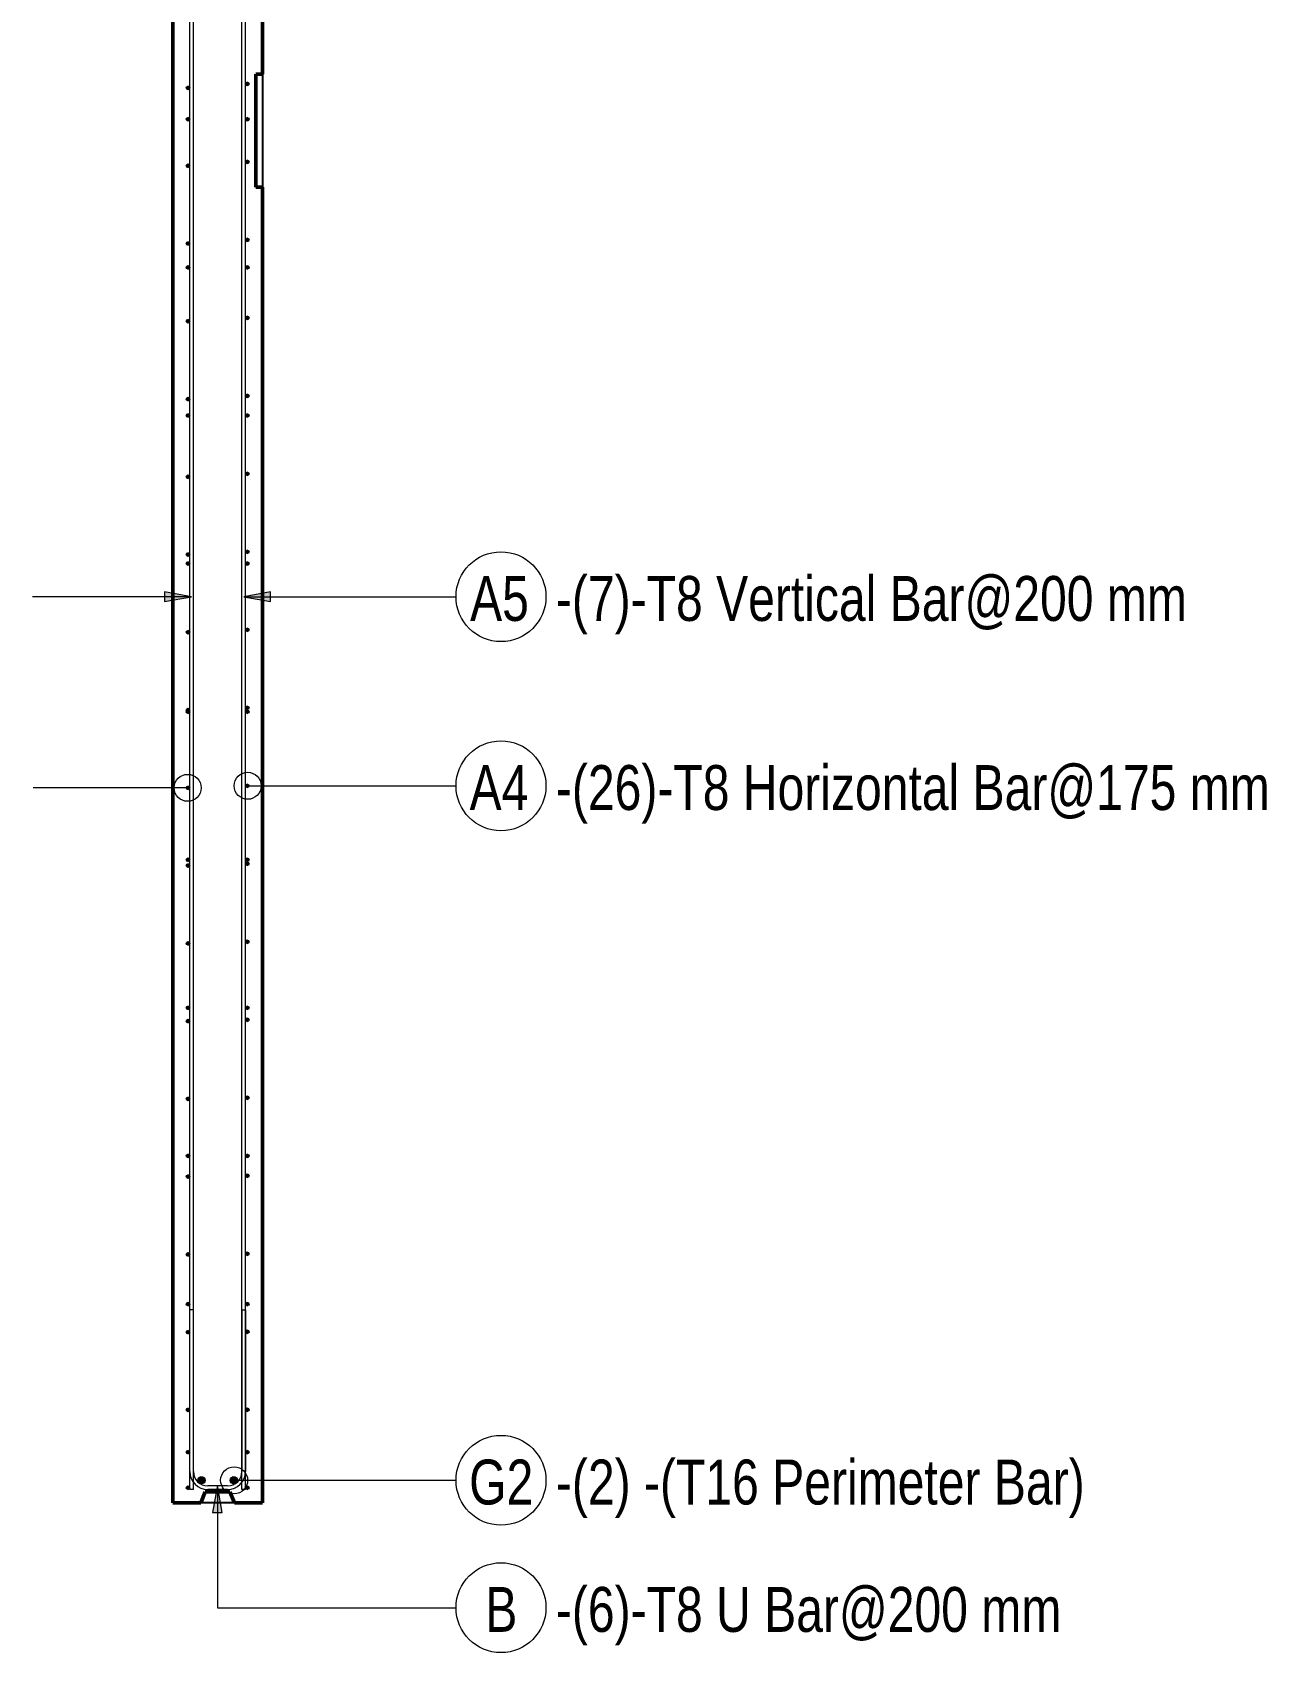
# Model space of a CAD drawing. Header units: millimetres. Extents: x -1209 to 17985, y -2296 to 18684.
# Drawn here: x 7808 to 10555, y -1728 to 1878 of the extents above; entities that cross this region are included whole.
import ezdxf

# ---------------------------------------------------------------- set-up
doc = ezdxf.new("R2010")
doc.units = ezdxf.units.MM
for name, color, linetype, lineweight in [('A-WALL', 113, 'Continuous', 25), ('S-RBAR', 171, 'Continuous', 18), ('S-RBAR-IDEN', 171, 'Continuous', 9)]:
    doc.layers.add(name, color=color, linetype=linetype, lineweight=lineweight)
doc.styles.add('Nirmala UI Semilight', font='NirmalaS.ttf', dxfattribs={"width": 0.8, "height": 100})

# ---------------------------------------------------------------- blocks, each defined once
blk = doc.blocks.new('M_Rebar Tag_rfa Dimension - DOT 1_5-793931-Elevation Right Copy 2')
at = {"layer": 'S-RBAR-IDEN'}
blk.add_circle((18666.1, 201.3), 100, dxfattribs=at)
blk = doc.blocks.new('M_Rebar Tag_rfa MARK - DOT 1_5-794230-Elevation Right Copy 2')
at = {"layer": 'S-RBAR-IDEN'}
blk.add_circle((18666.1, -1344.5), 100, dxfattribs=at)
blk = doc.blocks.new('M_Rebar Tag_rfa Dimension - ARROW-793927-Elevation Right Copy 2')
at = {"layer": 'S-RBAR-IDEN'}
blk.add_circle((18666.1, -1628.1), 100, dxfattribs=at)

msp = doc.modelspace()

# ---------------------------------------------------------------- hatches: boundary and pattern name
at = {"layer": 'S-RBAR'}
h = msp.add_hatch(color=256, dxfattribs=at)
edge = h.paths.add_edge_path()
edge.add_arc((8286.53169, 1763.67175), 4, 0, 360)
for points in [[(8286.53169, 1759.67175), (8290.53169, 1763.67175), (8286.53169, 1767.67175), (8282.53169, 1763.67175)], [(8154.53169, 1750.64514), (8158.53169, 1754.64514), (8154.53169, 1758.64514), (8150.53169, 1754.64514)], [(8154.53169, 1680.96011), (8158.53169, 1684.96011), (8154.53169, 1688.96011), (8150.53169, 1684.96011)], [(8286.53169, 1680.96011), (8290.53169, 1684.96011), (8286.53169, 1688.96011), (8282.53169, 1684.96011)], [(8286.53169, 1586.07887), (8290.53169, 1590.07887), (8286.53169, 1594.07887), (8282.53169, 1590.07887)], [(8154.53169, 1577.55374), (8158.53169, 1581.55374), (8154.53169, 1585.55374), (8150.53169, 1581.55374)], [(8154.53169, 1404.46235), (8158.53169, 1408.46235), (8154.53169, 1412.46235), (8150.53169, 1408.46235)], [(8286.53169, 1412.486), (8290.53169, 1416.486), (8286.53169, 1420.486), (8282.53169, 1416.486)], [(8154.53169, 1351.3102), (8158.53169, 1355.3102), (8154.53169, 1359.3102), (8150.53169, 1355.3102)], [(8286.53169, 1351.3102), (8290.53169, 1355.3102), (8286.53169, 1359.3102), (8282.53169, 1355.3102)], [(8154.53169, 1231.37095), (8158.53169, 1235.37095), (8154.53169, 1239.37095), (8150.53169, 1235.37095)], [(8286.53169, 1238.89312), (8290.53169, 1242.89312), (8286.53169, 1246.89312), (8282.53169, 1242.89312)], [(8154.53169, 1058.27955), (8158.53169, 1062.27955), (8154.53169, 1066.27955), (8150.53169, 1062.27955)], [(8286.53169, 1065.30025), (8290.53169, 1069.30025), (8286.53169, 1073.30025), (8282.53169, 1069.30025)], [(8154.53169, 1021.66029), (8158.53169, 1025.66029), (8154.53169, 1029.66029), (8150.53169, 1025.66029)], [(8286.53169, 1021.66029), (8290.53169, 1025.66029), (8286.53169, 1029.66029), (8282.53169, 1025.66029)], [(8154.53169, 885.18816), (8158.53169, 889.18816), (8154.53169, 893.18816), (8150.53169, 889.18816)], [(8286.53169, 891.70737), (8290.53169, 895.70737), (8286.53169, 899.70737), (8282.53169, 895.70737)], [(8286.53169, 718.1145), (8290.53169, 722.1145), (8286.53169, 726.1145), (8282.53169, 722.1145)], [(8154.53169, 712.09676), (8158.53169, 716.09676), (8154.53169, 720.09676), (8150.53169, 716.09676)], [(8154.53169, 692.01039), (8158.53169, 696.01039), (8154.53169, 700.01039), (8150.53169, 696.01039)], [(8286.53169, 692.01039), (8290.53169, 696.01039), (8286.53169, 700.01039), (8282.53169, 696.01039)], [(8154.53169, 539.00536), (8158.53169, 543.00536), (8154.53169, 547.00536), (8150.53169, 543.00536)], [(8286.53169, 544.52162), (8290.53169, 548.52162), (8286.53169, 552.52162), (8282.53169, 548.52162)], [(8154.53169, 365.91397), (8158.53169, 369.91397), (8154.53169, 373.91397), (8150.53169, 369.91397)], [(8154.53169, 362.36048), (8158.53169, 366.36048), (8154.53169, 370.36048), (8150.53169, 366.36048)], [(8286.53169, 370.92875), (8290.53169, 374.92875), (8286.53169, 378.92875), (8282.53169, 374.92875)], [(8286.53169, 362.36048), (8290.53169, 366.36048), (8286.53169, 370.36048), (8282.53169, 366.36048)], [(8154.53169, 192.82257), (8158.53169, 196.82257), (8154.53169, 200.82257), (8150.53169, 196.82257)], [(8286.53169, 197.33587), (8290.53169, 201.33587), (8286.53169, 205.33587), (8282.53169, 201.33587)], [(8154.53169, 32.71057), (8158.53169, 36.71057), (8154.53169, 40.71057), (8150.53169, 36.71057)], [(8286.53169, 32.71057), (8290.53169, 36.71057), (8286.53169, 40.71057), (8282.53169, 36.71057)], [(8154.53169, 19.73117), (8158.53169, 23.73117), (8154.53169, 27.73117), (8150.53169, 23.73117)], [(8286.53169, 23.743), (8290.53169, 27.743), (8286.53169, 31.743), (8282.53169, 27.743)], [(8286.53169, -149.84988), (8290.53169, -145.84988), (8286.53169, -141.84988), (8282.53169, -145.84988)], [(8154.53169, -153.36022), (8158.53169, -149.36022), (8154.53169, -145.36022), (8150.53169, -149.36022)], [(8154.53169, -296.93934), (8158.53169, -292.93934), (8154.53169, -288.93934), (8150.53169, -292.93934), (8152.06897, -294.47662)], [(8154.53169, -326.45162), (8158.53169, -322.45162), (8154.53169, -318.45162), (8150.53169, -322.45162)], [(8286.53169, -296.93934), (8290.53169, -292.93934), (8286.53169, -288.93934), (8282.53169, -292.93934)], [(8286.53169, -323.44275), (8290.53169, -319.44275), (8286.53169, -315.44275), (8282.53169, -319.44275)], [(8154.53169, -499.54302), (8158.53169, -495.54302), (8154.53169, -491.54302), (8150.53169, -495.54302)], [(8286.53169, -497.03563), (8290.53169, -493.03563), (8286.53169, -489.03563), (8282.53169, -493.03563)], [(8154.53169, -626.58924), (8158.53169, -622.58924), (8154.53169, -618.58924), (8150.53169, -622.58924)], [(8286.53169, -626.58924), (8290.53169, -622.58924), (8286.53169, -618.58924), (8282.53169, -622.58924)], [(8154.53169, -672.63441), (8158.53169, -668.63441), (8154.53169, -664.63441), (8150.53169, -668.63441)], [(8286.53169, -670.6285), (8290.53169, -666.6285), (8286.53169, -662.6285), (8282.53169, -666.6285)], [(8154.53169, -845.72581), (8158.53169, -841.72581), (8154.53169, -837.72581), (8150.53169, -841.72581)], [(8286.53169, -844.22138), (8290.53169, -840.22138), (8286.53169, -836.22138), (8282.53169, -840.22138)], [(8154.53169, -956.23915), (8158.53169, -952.23915), (8154.53169, -948.23915), (8150.53169, -952.23915)], [(8286.53169, -956.23915), (8290.53169, -952.23915), (8286.53169, -948.23915), (8282.53169, -952.23915)], [(8154.53169, -1018.81721), (8158.53169, -1014.81721), (8154.53169, -1010.81721), (8150.53169, -1014.81721)], [(8286.53169, -1017.81425), (8290.53169, -1013.81425), (8286.53169, -1009.81425), (8282.53169, -1013.81425)], [(8154.53169, -1191.9086), (8158.53169, -1187.9086), (8154.53169, -1183.9086), (8150.53169, -1187.9086)], [(8286.53169, -1191.40713), (8290.53169, -1187.40713), (8286.53169, -1183.40713), (8282.53169, -1187.40713)], [(8154.53169, -1285.88906), (8158.53169, -1281.88906), (8154.53169, -1277.88906), (8150.53169, -1281.88906)], [(8286.53169, -1285.88906), (8290.53169, -1281.88906), (8286.53169, -1277.88906), (8282.53169, -1281.88906)], [(8154.53169, -1365), (8158.53169, -1361), (8154.53169, -1357), (8150.53169, -1361)], [(8182.17922, -1352.10845), (8191.1235, -1349.20228), (8191.1235, -1339.79772), (8182.17922, -1336.89155), (8176.65136, -1344.5)], [(8254.00924, -1352.10845), (8262.95351, -1349.20228), (8262.95351, -1339.79772), (8254.00924, -1336.89155), (8248.48138, -1344.5)], [(8286.53169, -1365), (8290.53169, -1361), (8286.53169, -1357), (8282.53169, -1361)]]:
    msp.add_hatch(color=256, dxfattribs=at).paths.add_polyline_path(points)
h = msp.add_hatch(color=256, dxfattribs=at)
edge = h.paths.add_edge_path()
edge.add_arc((8154.53169, 1754.64514), 4, 0, 360)
h = msp.add_hatch(color=256, dxfattribs=at)
edge = h.paths.add_edge_path()
edge.add_arc((8154.53169, 1684.96011), 4, 0, 360)
h = msp.add_hatch(color=256, dxfattribs=at)
edge = h.paths.add_edge_path()
edge.add_arc((8286.53169, 1684.96011), 4, 0, 360)
h = msp.add_hatch(color=256, dxfattribs=at)
edge = h.paths.add_edge_path()
edge.add_arc((8286.53169, 1590.07887), 4, 0, 360)
h = msp.add_hatch(color=256, dxfattribs=at)
edge = h.paths.add_edge_path()
edge.add_arc((8154.53169, 1581.55374), 4, 0, 360)
h = msp.add_hatch(color=256, dxfattribs=at)
edge = h.paths.add_edge_path()
edge.add_arc((8154.53169, 1408.46235), 4, 0, 360)
h = msp.add_hatch(color=256, dxfattribs=at)
edge = h.paths.add_edge_path()
edge.add_arc((8286.53169, 1416.486), 4, 0, 360)
h = msp.add_hatch(color=256, dxfattribs=at)
edge = h.paths.add_edge_path()
edge.add_arc((8154.53169, 1355.3102), 4, 0, 360)
h = msp.add_hatch(color=256, dxfattribs=at)
edge = h.paths.add_edge_path()
edge.add_arc((8286.53169, 1355.3102), 4, 0, 360)
h = msp.add_hatch(color=256, dxfattribs=at)
edge = h.paths.add_edge_path()
edge.add_arc((8154.53169, 1235.37095), 4, 0, 360)
h = msp.add_hatch(color=256, dxfattribs=at)
edge = h.paths.add_edge_path()
edge.add_arc((8286.53169, 1242.89312), 4, 0, 360)
h = msp.add_hatch(color=256, dxfattribs=at)
edge = h.paths.add_edge_path()
edge.add_arc((8154.53169, 1062.27955), 4, 0, 360)
h = msp.add_hatch(color=256, dxfattribs=at)
edge = h.paths.add_edge_path()
edge.add_arc((8286.53169, 1069.30025), 4, 0, 360)
h = msp.add_hatch(color=256, dxfattribs=at)
edge = h.paths.add_edge_path()
edge.add_arc((8154.53169, 1025.66029), 4, 0, 360)
h = msp.add_hatch(color=256, dxfattribs=at)
edge = h.paths.add_edge_path()
edge.add_arc((8286.53169, 1025.66029), 4, 0, 360)
h = msp.add_hatch(color=256, dxfattribs=at)
edge = h.paths.add_edge_path()
edge.add_arc((8154.53169, 889.18816), 4, 0, 360)
h = msp.add_hatch(color=256, dxfattribs=at)
edge = h.paths.add_edge_path()
edge.add_arc((8286.53169, 895.70737), 4, 0, 360)
h = msp.add_hatch(color=256, dxfattribs=at)
edge = h.paths.add_edge_path()
edge.add_arc((8286.53169, 722.1145), 4, 0, 360)
h = msp.add_hatch(color=256, dxfattribs=at)
edge = h.paths.add_edge_path()
edge.add_arc((8154.53169, 716.09676), 4, 0, 360)
h = msp.add_hatch(color=256, dxfattribs=at)
edge = h.paths.add_edge_path()
edge.add_arc((8154.53169, 696.01039), 4, 0, 360)
h = msp.add_hatch(color=256, dxfattribs=at)
edge = h.paths.add_edge_path()
edge.add_arc((8286.53169, 696.01039), 4, 0, 360)
h = msp.add_hatch(color=256, dxfattribs=at)
edge = h.paths.add_edge_path()
edge.add_arc((8154.53169, 543.00536), 4, 0, 360)
h = msp.add_hatch(color=256, dxfattribs=at)
edge = h.paths.add_edge_path()
edge.add_arc((8286.53169, 548.52162), 4, 0, 360)
h = msp.add_hatch(color=256, dxfattribs=at)
edge = h.paths.add_edge_path()
edge.add_arc((8154.53169, 369.91397), 4, 0, 360)
h = msp.add_hatch(color=256, dxfattribs=at)
edge = h.paths.add_edge_path()
edge.add_arc((8154.53169, 366.36048), 4, 0, 360)
h = msp.add_hatch(color=256, dxfattribs=at)
edge = h.paths.add_edge_path()
edge.add_arc((8286.53169, 374.92875), 4, 0, 360)
h = msp.add_hatch(color=256, dxfattribs=at)
edge = h.paths.add_edge_path()
edge.add_arc((8286.53169, 366.36048), 4, 0, 360)
h = msp.add_hatch(color=256, dxfattribs=at)
edge = h.paths.add_edge_path()
edge.add_arc((8154.53169, 196.82257), 4, 0, 360)
h = msp.add_hatch(color=256, dxfattribs=at)
edge = h.paths.add_edge_path()
edge.add_arc((8286.53169, 201.33587), 4, 0, 360)
h = msp.add_hatch(color=256, dxfattribs=at)
edge = h.paths.add_edge_path()
edge.add_arc((8154.53169, 36.71057), 4, 0, 360)
h = msp.add_hatch(color=256, dxfattribs=at)
edge = h.paths.add_edge_path()
edge.add_arc((8286.53169, 36.71057), 4, 0, 360)
h = msp.add_hatch(color=256, dxfattribs=at)
edge = h.paths.add_edge_path()
edge.add_arc((8154.53169, 23.73117), 4, 0, 360)
h = msp.add_hatch(color=256, dxfattribs=at)
edge = h.paths.add_edge_path()
edge.add_arc((8286.53169, 27.743), 4, 0, 360)
h = msp.add_hatch(color=256, dxfattribs=at)
edge = h.paths.add_edge_path()
edge.add_arc((8286.53169, -145.84988), 4, 0, 360)
h = msp.add_hatch(color=256, dxfattribs=at)
edge = h.paths.add_edge_path()
edge.add_arc((8154.53169, -149.36022), 4, 0, 360)
h = msp.add_hatch(color=256, dxfattribs=at)
edge = h.paths.add_edge_path()
edge.add_arc((8154.53169, -292.93934), 4, 0, 360)
h = msp.add_hatch(color=256, dxfattribs=at)
edge = h.paths.add_edge_path()
edge.add_arc((8154.53169, -322.45162), 4, 0, 360)
h = msp.add_hatch(color=256, dxfattribs=at)
edge = h.paths.add_edge_path()
edge.add_arc((8286.53169, -292.93934), 4, 0, 360)
h = msp.add_hatch(color=256, dxfattribs=at)
edge = h.paths.add_edge_path()
edge.add_arc((8286.53169, -319.44275), 4, 0, 360)
h = msp.add_hatch(color=256, dxfattribs=at)
edge = h.paths.add_edge_path()
edge.add_arc((8154.53169, -495.54302), 4, 0, 360)
h = msp.add_hatch(color=256, dxfattribs=at)
edge = h.paths.add_edge_path()
edge.add_arc((8286.53169, -493.03563), 4, 0, 360)
h = msp.add_hatch(color=256, dxfattribs=at)
edge = h.paths.add_edge_path()
edge.add_arc((8154.53169, -622.58924), 4, 0, 360)
h = msp.add_hatch(color=256, dxfattribs=at)
edge = h.paths.add_edge_path()
edge.add_arc((8286.53169, -622.58924), 4, 0, 360)
h = msp.add_hatch(color=256, dxfattribs=at)
edge = h.paths.add_edge_path()
edge.add_arc((8154.53169, -668.63441), 4, 0, 360)
h = msp.add_hatch(color=256, dxfattribs=at)
edge = h.paths.add_edge_path()
edge.add_arc((8286.53169, -666.6285), 4, 0, 360)
h = msp.add_hatch(color=256, dxfattribs=at)
edge = h.paths.add_edge_path()
edge.add_arc((8154.53169, -841.72581), 4, 0, 360)
h = msp.add_hatch(color=256, dxfattribs=at)
edge = h.paths.add_edge_path()
edge.add_arc((8286.53169, -840.22138), 4, 0, 360)
h = msp.add_hatch(color=256, dxfattribs=at)
edge = h.paths.add_edge_path()
edge.add_arc((8154.53169, -952.23915), 4, 0, 360)
h = msp.add_hatch(color=256, dxfattribs=at)
edge = h.paths.add_edge_path()
edge.add_arc((8286.53169, -952.23915), 4, 0, 360)
h = msp.add_hatch(color=256, dxfattribs=at)
edge = h.paths.add_edge_path()
edge.add_arc((8154.53169, -1014.81721), 4, 0, 360)
h = msp.add_hatch(color=256, dxfattribs=at)
edge = h.paths.add_edge_path()
edge.add_arc((8286.53169, -1013.81425), 4, 0, 360)
h = msp.add_hatch(color=256, dxfattribs=at)
edge = h.paths.add_edge_path()
edge.add_arc((8154.53169, -1187.9086), 4, 0, 360)
h = msp.add_hatch(color=256, dxfattribs=at)
edge = h.paths.add_edge_path()
edge.add_arc((8286.53169, -1187.40713), 4, 0, 360)
h = msp.add_hatch(color=256, dxfattribs=at)
edge = h.paths.add_edge_path()
edge.add_arc((8154.53169, -1281.88906), 4, 0, 360)
h = msp.add_hatch(color=256, dxfattribs=at)
edge = h.paths.add_edge_path()
edge.add_arc((8286.53169, -1281.88906), 4, 0, 360)
h = msp.add_hatch(color=256, dxfattribs=at)
edge = h.paths.add_edge_path()
edge.add_arc((8154.53169, -1361), 4, 0, 360)
h = msp.add_hatch(color=256, dxfattribs=at)
edge = h.paths.add_edge_path()
edge.add_arc((8184.65136, -1344.5), 8, 0, 360)
h = msp.add_hatch(color=256, dxfattribs=at)
edge = h.paths.add_edge_path()
edge.add_arc((8256.48138, -1344.5), 8, 0, 360)
h = msp.add_hatch(color=256, dxfattribs=at)
edge = h.paths.add_edge_path()
edge.add_arc((8286.53169, -1361), 4, 0, 360)
at = {"layer": 'S-RBAR-IDEN'}
for points in [[(8162.53169, 622.27434), (8102.53169, 632.85396), (8102.53169, 611.69472)], [(8278.53169, 622.27434), (8338.53169, 611.69472), (8338.53169, 632.85396)], [(8219.89365, -1356.38568), (8209.31403, -1416.38568), (8230.47327, -1416.38568)]]:
    msp.add_hatch(color=256, dxfattribs=at).paths.add_polyline_path(points)

# ---------------------------------------------------------------- linework, layer by layer
at = {"layer": 'A-WALL', "lineweight": 50}
for p, q in [((8120.53169, 3560), (8120.53169, -1395)), ((8320.53169, 1785.64781), (8320.53169, 3400)), ((8305.53169, 1533.64669), (8305.53169, 1785.64781)), ((8305.53169, 1785.64781), (8320.53169, 1785.64781)), ((8320.53169, 1533.64669), (8305.53169, 1533.64669)), ((8320.53169, -1395), (8320.53169, 1533.64669)), ((8183.03169, -1395), (8193.03169, -1370)), ((8193.03169, -1370), (8248.03169, -1370)), ((8248.03169, -1370), (8258.03169, -1395)), ((8120.53169, -1395), (8183.03169, -1395)), ((8258.03169, -1395), (8320.53169, -1395))]:
    msp.add_line(p, q, dxfattribs=at)
at = {"layer": 'A-WALL'}
for p, q in [((8320.53169, 1785.64781), (8320.53169, 1533.64669)), ((8257.97826, -1395), (8183.08512, -1395))]:
    msp.add_line(p, q, dxfattribs=at)
at = {"layer": 'S-RBAR'}
for p, q in [((8158.53169, -1365), (8158.53169, 3530.02973)), ((8166.53169, -1365), (8166.53169, 3530.02973)), ((8274.53169, -1365), (8274.53169, 3370)), ((8282.53169, -1365), (8282.53169, 3370)), ((8286.53169, 1767.67175), (8282.53169, 1763.67175)), ((8290.53169, 1763.67175), (8286.53169, 1767.67175)), ((8154.53169, 1758.64514), (8150.53169, 1754.64514)), ((8150.53169, 1754.64514), (8154.53169, 1750.64514)), ((8158.53169, 1754.64514), (8154.53169, 1758.64514)), ((8154.53169, 1750.64514), (8158.53169, 1754.64514)), ((8282.53169, 1763.67175), (8286.53169, 1759.67175)), ((8286.53169, 1759.67175), (8290.53169, 1763.67175)), ((8154.53169, 1688.96011), (8150.53169, 1684.96011)), ((8150.53169, 1684.96011), (8154.53169, 1680.96011)), ((8158.53169, 1684.96011), (8154.53169, 1688.96011)), ((8154.53169, 1680.96011), (8158.53169, 1684.96011)), ((8286.53169, 1688.96011), (8282.53169, 1684.96011)), ((8282.53169, 1684.96011), (8286.53169, 1680.96011)), ((8290.53169, 1684.96011), (8286.53169, 1688.96011)), ((8286.53169, 1680.96011), (8290.53169, 1684.96011)), ((8286.53169, 1594.07887), (8282.53169, 1590.07887)), ((8282.53169, 1590.07887), (8286.53169, 1586.07887)), ((8290.53169, 1590.07887), (8286.53169, 1594.07887)), ((8286.53169, 1586.07887), (8290.53169, 1590.07887)), ((8154.53169, 1585.55374), (8150.53169, 1581.55374)), ((8150.53169, 1581.55374), (8154.53169, 1577.55374)), ((8158.53169, 1581.55374), (8154.53169, 1585.55374)), ((8154.53169, 1577.55374), (8158.53169, 1581.55374)), ((8154.53169, 1412.46235), (8150.53169, 1408.46235)), ((8150.53169, 1408.46235), (8154.53169, 1404.46235)), ((8158.53169, 1408.46235), (8154.53169, 1412.46235)), ((8154.53169, 1404.46235), (8158.53169, 1408.46235)), ((8286.53169, 1420.486), (8282.53169, 1416.486)), ((8282.53169, 1416.486), (8286.53169, 1412.486)), ((8290.53169, 1416.486), (8286.53169, 1420.486)), ((8286.53169, 1412.486), (8290.53169, 1416.486)), ((8154.53169, 1359.3102), (8150.53169, 1355.3102)), ((8150.53169, 1355.3102), (8154.53169, 1351.3102)), ((8158.53169, 1355.3102), (8154.53169, 1359.3102)), ((8154.53169, 1351.3102), (8158.53169, 1355.3102)), ((8286.53169, 1359.3102), (8282.53169, 1355.3102)), ((8282.53169, 1355.3102), (8286.53169, 1351.3102)), ((8290.53169, 1355.3102), (8286.53169, 1359.3102)), ((8286.53169, 1351.3102), (8290.53169, 1355.3102)), ((8154.53169, 1239.37095), (8150.53169, 1235.37095)), ((8150.53169, 1235.37095), (8154.53169, 1231.37095)), ((8158.53169, 1235.37095), (8154.53169, 1239.37095)), ((8154.53169, 1231.37095), (8158.53169, 1235.37095)), ((8286.53169, 1246.89312), (8282.53169, 1242.89312)), ((8282.53169, 1242.89312), (8286.53169, 1238.89312)), ((8290.53169, 1242.89312), (8286.53169, 1246.89312)), ((8286.53169, 1238.89312), (8290.53169, 1242.89312)), ((8154.53169, 1066.27955), (8150.53169, 1062.27955)), ((8150.53169, 1062.27955), (8154.53169, 1058.27955)), ((8158.53169, 1062.27955), (8154.53169, 1066.27955)), ((8154.53169, 1058.27955), (8158.53169, 1062.27955)), ((8286.53169, 1073.30025), (8282.53169, 1069.30025)), ((8282.53169, 1069.30025), (8286.53169, 1065.30025)), ((8290.53169, 1069.30025), (8286.53169, 1073.30025)), ((8286.53169, 1065.30025), (8290.53169, 1069.30025)), ((8154.53169, 1029.66029), (8150.53169, 1025.66029)), ((8150.53169, 1025.66029), (8154.53169, 1021.66029)), ((8158.53169, 1025.66029), (8154.53169, 1029.66029)), ((8154.53169, 1021.66029), (8158.53169, 1025.66029)), ((8286.53169, 1029.66029), (8282.53169, 1025.66029)), ((8282.53169, 1025.66029), (8286.53169, 1021.66029)), ((8290.53169, 1025.66029), (8286.53169, 1029.66029)), ((8286.53169, 1021.66029), (8290.53169, 1025.66029)), ((8154.53169, 893.18816), (8150.53169, 889.18816)), ((8150.53169, 889.18816), (8154.53169, 885.18816)), ((8158.53169, 889.18816), (8154.53169, 893.18816)), ((8154.53169, 885.18816), (8158.53169, 889.18816)), ((8286.53169, 899.70737), (8282.53169, 895.70737)), ((8282.53169, 895.70737), (8286.53169, 891.70737)), ((8290.53169, 895.70737), (8286.53169, 899.70737)), ((8286.53169, 891.70737), (8290.53169, 895.70737)), ((8286.53169, 726.1145), (8282.53169, 722.1145)), ((8282.53169, 722.1145), (8286.53169, 718.1145)), ((8290.53169, 722.1145), (8286.53169, 726.1145)), ((8286.53169, 718.1145), (8290.53169, 722.1145)), ((8154.53169, 720.09676), (8150.53169, 716.09676)), ((8150.53169, 716.09676), (8154.53169, 712.09676)), ((8154.53169, 700.01039), (8150.53169, 696.01039)), ((8150.53169, 696.01039), (8154.53169, 692.01039)), ((8158.53169, 716.09676), (8154.53169, 720.09676)), ((8154.53169, 712.09676), (8158.53169, 716.09676)), ((8158.53169, 696.01039), (8154.53169, 700.01039)), ((8154.53169, 692.01039), (8158.53169, 696.01039)), ((8286.53169, 700.01039), (8282.53169, 696.01039)), ((8282.53169, 696.01039), (8286.53169, 692.01039)), ((8290.53169, 696.01039), (8286.53169, 700.01039)), ((8286.53169, 692.01039), (8290.53169, 696.01039)), ((8154.53169, 547.00536), (8150.53169, 543.00536)), ((8150.53169, 543.00536), (8154.53169, 539.00536)), ((8158.53169, 543.00536), (8154.53169, 547.00536)), ((8154.53169, 539.00536), (8158.53169, 543.00536)), ((8286.53169, 552.52162), (8282.53169, 548.52162)), ((8282.53169, 548.52162), (8286.53169, 544.52162)), ((8290.53169, 548.52162), (8286.53169, 552.52162)), ((8286.53169, 544.52162), (8290.53169, 548.52162)), ((8154.53169, 373.91397), (8150.53169, 369.91397)), ((8154.53169, 370.36048), (8150.53169, 366.36048)), ((8150.53169, 369.91397), (8154.53169, 365.91397)), ((8150.53169, 366.36048), (8154.53169, 362.36048)), ((8158.53169, 369.91397), (8154.53169, 373.91397)), ((8158.53169, 366.36048), (8154.53169, 370.36048)), ((8154.53169, 365.91397), (8158.53169, 369.91397)), ((8154.53169, 362.36048), (8158.53169, 366.36048)), ((8286.53169, 378.92875), (8282.53169, 374.92875)), ((8282.53169, 374.92875), (8286.53169, 370.92875)), ((8286.53169, 370.36048), (8282.53169, 366.36048)), ((8282.53169, 366.36048), (8286.53169, 362.36048)), ((8290.53169, 374.92875), (8286.53169, 378.92875)), ((8286.53169, 370.92875), (8290.53169, 374.92875)), ((8290.53169, 366.36048), (8286.53169, 370.36048)), ((8286.53169, 362.36048), (8290.53169, 366.36048)), ((8154.53169, 200.82257), (8150.53169, 196.82257)), ((8150.53169, 196.82257), (8154.53169, 192.82257)), ((8158.53169, 196.82257), (8154.53169, 200.82257)), ((8154.53169, 192.82257), (8158.53169, 196.82257)), ((8286.53169, 205.33587), (8282.53169, 201.33587)), ((8282.53169, 201.33587), (8286.53169, 197.33587)), ((8290.53169, 201.33587), (8286.53169, 205.33587)), ((8286.53169, 197.33587), (8290.53169, 201.33587)), ((8154.53169, 40.71057), (8150.53169, 36.71057)), ((8150.53169, 36.71057), (8154.53169, 32.71057)), ((8158.53169, 36.71057), (8154.53169, 40.71057)), ((8154.53169, 32.71057), (8158.53169, 36.71057)), ((8286.53169, 40.71057), (8282.53169, 36.71057)), ((8282.53169, 36.71057), (8286.53169, 32.71057)), ((8290.53169, 36.71057), (8286.53169, 40.71057)), ((8286.53169, 32.71057), (8290.53169, 36.71057)), ((8154.53169, 27.73117), (8150.53169, 23.73117)), ((8150.53169, 23.73117), (8154.53169, 19.73117)), ((8158.53169, 23.73117), (8154.53169, 27.73117)), ((8154.53169, 19.73117), (8158.53169, 23.73117)), ((8286.53169, 31.743), (8282.53169, 27.743)), ((8282.53169, 27.743), (8286.53169, 23.743)), ((8290.53169, 27.743), (8286.53169, 31.743)), ((8286.53169, 23.743), (8290.53169, 27.743)), ((8286.53169, -141.84988), (8282.53169, -145.84988)), ((8290.53169, -145.84988), (8286.53169, -141.84988)), ((8154.53169, -145.36022), (8150.53169, -149.36022)), ((8150.53169, -149.36022), (8154.53169, -153.36022)), ((8158.53169, -149.36022), (8154.53169, -145.36022)), ((8154.53169, -153.36022), (8158.53169, -149.36022)), ((8282.53169, -145.84988), (8286.53169, -149.84988)), ((8286.53169, -149.84988), (8290.53169, -145.84988)), ((8154.53169, -288.93934), (8150.53169, -292.93934)), ((8150.53169, -292.93934), (8152.06897, -294.47662)), ((8154.53169, -318.45162), (8150.53169, -322.45162)), ((8150.53169, -322.45162), (8154.53169, -326.45162)), ((8152.06897, -294.47662), (8154.53169, -296.93934)), ((8158.53169, -292.93934), (8154.53169, -288.93934)), ((8154.53169, -296.93934), (8158.53169, -292.93934)), ((8158.53169, -322.45162), (8154.53169, -318.45162)), ((8154.53169, -326.45162), (8158.53169, -322.45162)), ((8286.53169, -288.93934), (8282.53169, -292.93934)), ((8282.53169, -292.93934), (8286.53169, -296.93934)), ((8286.53169, -315.44275), (8282.53169, -319.44275)), ((8282.53169, -319.44275), (8286.53169, -323.44275)), ((8290.53169, -292.93934), (8286.53169, -288.93934)), ((8286.53169, -296.93934), (8290.53169, -292.93934)), ((8290.53169, -319.44275), (8286.53169, -315.44275)), ((8286.53169, -323.44275), (8290.53169, -319.44275)), ((8154.53169, -491.54302), (8150.53169, -495.54302)), ((8150.53169, -495.54302), (8154.53169, -499.54302)), ((8158.53169, -495.54302), (8154.53169, -491.54302)), ((8154.53169, -499.54302), (8158.53169, -495.54302)), ((8286.53169, -489.03563), (8282.53169, -493.03563)), ((8282.53169, -493.03563), (8286.53169, -497.03563)), ((8290.53169, -493.03563), (8286.53169, -489.03563)), ((8286.53169, -497.03563), (8290.53169, -493.03563)), ((8154.53169, -618.58924), (8150.53169, -622.58924)), ((8150.53169, -622.58924), (8154.53169, -626.58924)), ((8158.53169, -622.58924), (8154.53169, -618.58924)), ((8154.53169, -626.58924), (8158.53169, -622.58924)), ((8286.53169, -618.58924), (8282.53169, -622.58924)), ((8282.53169, -622.58924), (8286.53169, -626.58924)), ((8290.53169, -622.58924), (8286.53169, -618.58924)), ((8286.53169, -626.58924), (8290.53169, -622.58924)), ((8154.53169, -664.63441), (8150.53169, -668.63441)), ((8150.53169, -668.63441), (8154.53169, -672.63441)), ((8158.53169, -668.63441), (8154.53169, -664.63441)), ((8154.53169, -672.63441), (8158.53169, -668.63441)), ((8286.53169, -662.6285), (8282.53169, -666.6285)), ((8282.53169, -666.6285), (8286.53169, -670.6285)), ((8290.53169, -666.6285), (8286.53169, -662.6285)), ((8286.53169, -670.6285), (8290.53169, -666.6285)), ((8154.53169, -837.72581), (8150.53169, -841.72581)), ((8150.53169, -841.72581), (8154.53169, -845.72581)), ((8158.53169, -841.72581), (8154.53169, -837.72581)), ((8154.53169, -845.72581), (8158.53169, -841.72581)), ((8286.53169, -836.22138), (8282.53169, -840.22138)), ((8282.53169, -840.22138), (8286.53169, -844.22138)), ((8290.53169, -840.22138), (8286.53169, -836.22138)), ((8286.53169, -844.22138), (8290.53169, -840.22138)), ((8154.53169, -948.23915), (8150.53169, -952.23915)), ((8150.53169, -952.23915), (8154.53169, -956.23915)), ((8158.53169, -952.23915), (8154.53169, -948.23915)), ((8154.53169, -956.23915), (8158.53169, -952.23915)), ((8166.53169, -965), (8158.53169, -965)), ((8158.53169, -1325), (8158.53169, -965)), ((8166.53169, -1325), (8166.53169, -965)), ((8274.53169, -965), (8274.53169, -1325)), ((8274.53169, -965), (8282.53169, -965)), ((8286.53169, -948.23915), (8282.53169, -952.23915)), ((8282.53169, -952.23915), (8286.53169, -956.23915)), ((8282.53169, -965), (8282.53169, -1325)), ((8290.53169, -952.23915), (8286.53169, -948.23915)), ((8286.53169, -956.23915), (8290.53169, -952.23915)), ((8154.53169, -1010.81721), (8150.53169, -1014.81721)), ((8150.53169, -1014.81721), (8154.53169, -1018.81721)), ((8158.53169, -1014.81721), (8154.53169, -1010.81721)), ((8154.53169, -1018.81721), (8158.53169, -1014.81721)), ((8286.53169, -1009.81425), (8282.53169, -1013.81425)), ((8282.53169, -1013.81425), (8286.53169, -1017.81425)), ((8290.53169, -1013.81425), (8286.53169, -1009.81425)), ((8286.53169, -1017.81425), (8290.53169, -1013.81425)), ((8154.53169, -1183.9086), (8150.53169, -1187.9086)), ((8150.53169, -1187.9086), (8154.53169, -1191.9086)), ((8158.53169, -1187.9086), (8154.53169, -1183.9086)), ((8154.53169, -1191.9086), (8158.53169, -1187.9086)), ((8286.53169, -1183.40713), (8282.53169, -1187.40713)), ((8282.53169, -1187.40713), (8286.53169, -1191.40713)), ((8290.53169, -1187.40713), (8286.53169, -1183.40713)), ((8286.53169, -1191.40713), (8290.53169, -1187.40713)), ((8154.53169, -1277.88906), (8150.53169, -1281.88906)), ((8150.53169, -1281.88906), (8154.53169, -1285.88906)), ((8158.53169, -1281.88906), (8154.53169, -1277.88906)), ((8154.53169, -1285.88906), (8158.53169, -1281.88906)), ((8286.53169, -1277.88906), (8282.53169, -1281.88906)), ((8282.53169, -1281.88906), (8286.53169, -1285.88906)), ((8290.53169, -1281.88906), (8286.53169, -1277.88906)), ((8286.53169, -1285.88906), (8290.53169, -1281.88906)), ((8154.53169, -1357), (8150.53169, -1361)), ((8150.53169, -1361), (8154.53169, -1365)), ((8158.53169, -1361), (8154.53169, -1357)), ((8154.53169, -1365), (8158.53169, -1361)), ((8166.53169, -1365), (8158.53169, -1365)), ((8182.17922, -1336.89155), (8176.65136, -1344.5)), ((8176.65136, -1344.5), (8182.17922, -1352.10845)), ((8191.1235, -1339.79772), (8182.17922, -1336.89155)), ((8182.17922, -1352.10845), (8191.1235, -1349.20228)), ((8191.1235, -1349.20228), (8191.1235, -1339.79772)), ((8242.53169, -1357), (8198.53169, -1357)), ((8242.53169, -1365), (8198.53169, -1365)), ((8254.00924, -1336.89155), (8248.48138, -1344.5)), ((8248.48138, -1344.5), (8254.00924, -1352.10845)), ((8262.95351, -1339.79772), (8254.00924, -1336.89155)), ((8254.00924, -1352.10845), (8262.95351, -1349.20228)), ((8262.95351, -1349.20228), (8262.95351, -1339.79772)), ((8282.53169, -1365), (8274.53169, -1365)), ((8286.53169, -1357), (8282.53169, -1361)), ((8282.53169, -1361), (8286.53169, -1365)), ((8290.53169, -1361), (8286.53169, -1357)), ((8286.53169, -1365), (8290.53169, -1361))]:
    msp.add_line(p, q, dxfattribs=at)
for centre, radius in [((8286.53169, 1763.67175), 4), ((8154.53169, 1754.64514), 4), ((8154.53169, 1684.96011), 4), ((8286.53169, 1684.96011), 4), ((8286.53169, 1590.07887), 4), ((8154.53169, 1581.55374), 4), ((8154.53169, 1408.46235), 4), ((8286.53169, 1416.486), 4), ((8154.53169, 1355.3102), 4), ((8286.53169, 1355.3102), 4), ((8154.53169, 1235.37095), 4), ((8286.53169, 1242.89312), 4), ((8154.53169, 1062.27955), 4), ((8286.53169, 1069.30025), 4), ((8154.53169, 1025.66029), 4), ((8286.53169, 1025.66029), 4), ((8154.53169, 889.18816), 4), ((8286.53169, 895.70737), 4), ((8286.53169, 722.1145), 4), ((8154.53169, 716.09676), 4), ((8154.53169, 696.01039), 4), ((8286.53169, 696.01039), 4), ((8154.53169, 543.00536), 4), ((8286.53169, 548.52162), 4), ((8154.53169, 369.91397), 4), ((8154.53169, 366.36048), 4), ((8286.53169, 374.92875), 4), ((8286.53169, 366.36048), 4), ((8154.53169, 196.82257), 4), ((8286.53169, 201.33587), 4), ((8154.53169, 36.71057), 4), ((8286.53169, 36.71057), 4), ((8154.53169, 23.73117), 4), ((8286.53169, 27.743), 4), ((8286.53169, -145.84988), 4), ((8154.53169, -149.36022), 4), ((8154.53169, -292.93934), 4), ((8154.53169, -322.45162), 4), ((8286.53169, -292.93934), 4), ((8286.53169, -319.44275), 4), ((8154.53169, -495.54302), 4), ((8286.53169, -493.03563), 4), ((8154.53169, -622.58924), 4), ((8286.53169, -622.58924), 4), ((8154.53169, -668.63441), 4), ((8286.53169, -666.6285), 4), ((8154.53169, -841.72581), 4), ((8286.53169, -840.22138), 4), ((8154.53169, -952.23915), 4), ((8286.53169, -952.23915), 4), ((8154.53169, -1014.81721), 4), ((8286.53169, -1013.81425), 4), ((8154.53169, -1187.9086), 4), ((8286.53169, -1187.40713), 4), ((8154.53169, -1281.88906), 4), ((8286.53169, -1281.88906), 4), ((8154.53169, -1361), 4), ((8184.65136, -1344.5), 8), ((8256.48138, -1344.5), 8), ((8286.53169, -1361), 4)]:
    msp.add_circle(centre, radius, dxfattribs=at)
for centre, radius, start, end in [((8198.53169, -1325), 40, 180, 270), ((8198.53169, -1325), 32, 180, 270), ((8242.53169, -1325), 32, 270, 0), ((8242.53169, -1325), 40, 270, 0)]:
    msp.add_arc(centre, radius, start, end, dxfattribs=at)
at = {"layer": 'S-RBAR-IDEN'}
for p, q in [((8162.53169, 622.27434), (7808.24021, 622.27434)), ((8162.53169, 622.27434), (8102.53169, 632.85396)), ((8102.53169, 632.85396), (8102.53169, 611.69472)), ((8102.53169, 611.69472), (8162.53169, 622.27434)), ((8338.53169, 632.85396), (8278.53169, 622.27434)), ((8278.53169, 622.27434), (8338.53169, 611.69472)), ((8278.53169, 622.27434), (8751.19191, 622.27434)), ((8338.53169, 611.69472), (8338.53169, 632.85396)), ((8153.75132, 196.82257), (7810.16021, 196.82257)), ((8287.31206, 201.33587), (8751.19191, 201.33587)), ((8219.89365, -1356.38568), (8209.31403, -1416.38568)), ((8230.47327, -1416.38568), (8219.89365, -1356.38568)), ((8219.89365, -1356.38568), (8219.89365, -1628.06284)), ((8257.26175, -1344.5), (8751.19191, -1344.5)), ((8209.31403, -1416.38568), (8230.47327, -1416.38568)), ((8219.89365, -1628.06284), (8751.19191, -1628.06284))]:
    msp.add_line(p, q, dxfattribs=at)
for centre in [(8153.75132, 196.82257), (8287.31206, 201.33587), (8257.26175, -1344.5)]:
    msp.add_circle(centre, 30, dxfattribs=at)

# ---------------------------------------------------------------- block references
for name, p in [('M_Rebar Tag_rfa Dimension - ARROW-793927-Elevation Right Copy 2', (-9814.89881, 2250.33718)), ('M_Rebar Tag_rfa Dimension - DOT 1_5-793931-Elevation Right Copy 2', (-9814.89881, 0)), ('M_Rebar Tag_rfa MARK - DOT 1_5-794230-Elevation Right Copy 2', (-9814.89881, 0)), ('M_Rebar Tag_rfa Dimension - ARROW-793927-Elevation Right Copy 2', (-9814.89881, 0))]:
    msp.add_blockref(name, p, dxfattribs=at)

# ---------------------------------------------------------------- texts
at = {"layer": 'S-RBAR-IDEN', "char_height": 100, "attachment_point": 1, "style": 'Nirmala UI Semilight'}
for s, insert, width in [('A5', (8782.42275, 668.35624), 159.0548), ('-(7)-T8 Vertical Bar@200 mm', (8973.40326, 668.35624), 1711.1218), ('-(26)-T8 Horizontal Bar@175 mm', (8973.40326, 247.41777), 1934.3116), ('A4', (8781.30275, 247.41777), 161.6202), ('G2', (8780.34275, -1298.4181), 164.1856), ('-(2) -(T16 Perimeter Bar)', (8973.40326, -1298.4181), 1398.143), ('B', (8816.34275, -1581.98094), 76.962), ('-(6)-T8 U Bar@200 mm', (8973.40326, -1581.98094), 1369.9236)]:
    msp.add_mtext(s, dxfattribs=dict(at, insert=insert, width=width))

doc.saveas('drawing.dxf')
